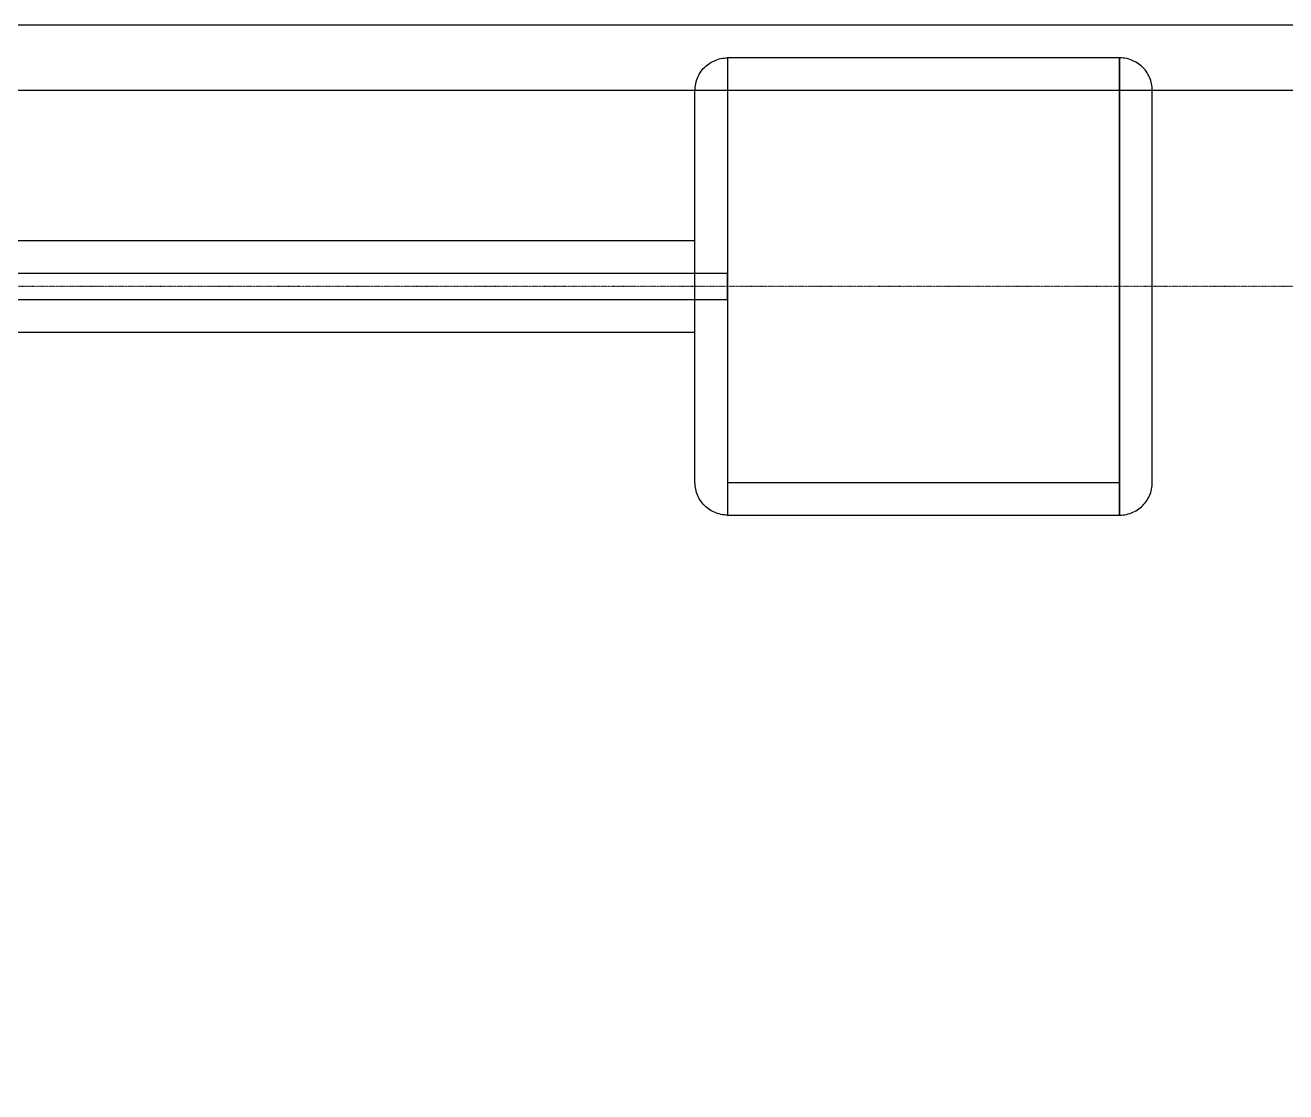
# Model space of a CAD drawing. Extents: x -3400 to 3400, y -3400 to 3400.
# Drawn here: x -325 to 1604, y 1767 to 3400 of the extents above; entities that cross this region are included whole.
import ezdxf

# ---------------------------------------------------------------- set-up
doc = ezdxf.new("R2010")
doc.units = 0
doc.linetypes.add('DOT', pattern=[0.2, 0, -0.2])
doc.layers.get('0').update_dxf_attribs({"linetype": 'CONTINUOUS'})
for name, color, linetype in [('BASEMETAL', 4, 'CONTINUOUS'), ('DICEGRID', 3, 'CONTINUOUS'), ('FRAME', 8, 'CONTINUOUS'), ('SECONDLAYER', 6, 'CONTINUOUS')]:
    doc.layers.add(name, color=color, linetype=linetype)

# ---------------------------------------------------------------- blocks, each defined once
blk = doc.blocks.new('CHIP_XSEARCH')
for points in [[(4150, 6400), (4150, 6050), (4150, 6050), (4147.4, 6050.1), (4144.8, 6050.3), (4142.2, 6050.6), (4139.6, 6051.1), (4137.1, 6051.7), (4134.5, 6052.4), (4132.1, 6053.3), (4129.7, 6054.3), (4127.3, 6055.4), (4125, 6056.7), (4122.8, 6058.1), (4120.6, 6059.5), (4118.5, 6061.1), (4116.5, 6062.8), (4114.6, 6064.6), (4112.8, 6066.5), (4111.1, 6068.5), (4109.5, 6070.6), (4108.1, 6072.8), (4106.7, 6075), (4105.4, 6077.3), (4104.3, 6079.7), (4103.3, 6082.1), (4102.4, 6084.5), (4101.7, 6087.1), (4101.1, 6089.6), (4100.6, 6092.2), (4100.3, 6094.8), (4100.1, 6097.4), (4100, 6100), (4100, 6700), (4100.1, 6702.6), (4100.3, 6705.2), (4100.6, 6707.8), (4101.1, 6710.4), (4101.7, 6712.9), (4102.4, 6715.5), (4103.3, 6717.9), (4104.3, 6720.3), (4105.4, 6722.7), (4106.7, 6725), (4108.1, 6727.2), (4109.5, 6729.4), (4111.1, 6731.5), (4112.8, 6733.5), (4114.6, 6735.4), (4116.5, 6737.2), (4118.5, 6738.9), (4120.6, 6740.5), (4122.8, 6741.9), (4125, 6743.3), (4127.3, 6744.6), (4129.7, 6745.7), (4132.1, 6746.7), (4134.5, 6747.6), (4137.1, 6748.3), (4139.6, 6748.9), (4142.2, 6749.4), (4144.8, 6749.7), (4147.4, 6749.9), (4150, 6750), (4150, 6750)], [(4150, 6050), (4750, 6050), (4750, 6750), (4150, 6750)], [(4750, 6400), (4750, 6050), (4750, 6050), (4752.6, 6050.1), (4755.2, 6050.3), (4757.8, 6050.6), (4760.4, 6051.1), (4762.9, 6051.7), (4765.5, 6052.4), (4767.9, 6053.3), (4770.3, 6054.3), (4772.7, 6055.4), (4775, 6056.7), (4777.2, 6058.1), (4779.4, 6059.5), (4781.5, 6061.1), (4783.5, 6062.8), (4785.4, 6064.6), (4787.2, 6066.5), (4788.9, 6068.5), (4790.5, 6070.6), (4791.9, 6072.8), (4793.3, 6075), (4794.6, 6077.3), (4795.7, 6079.7), (4796.7, 6082.1), (4797.6, 6084.5), (4798.3, 6087.1), (4798.9, 6089.6), (4799.4, 6092.2), (4799.7, 6094.8), (4799.9, 6097.4), (4800, 6100), (4800, 6700), (4799.9, 6702.6), (4799.7, 6705.2), (4799.4, 6707.8), (4798.9, 6710.4), (4798.3, 6712.9), (4797.6, 6715.5), (4796.7, 6717.9), (4795.7, 6720.3), (4794.6, 6722.7), (4793.3, 6725), (4791.9, 6727.2), (4790.5, 6729.4), (4788.9, 6731.5), (4787.2, 6733.5), (4785.4, 6735.4), (4783.5, 6737.2), (4781.5, 6738.9), (4779.4, 6740.5), (4777.2, 6741.9), (4775, 6743.3), (4772.7, 6744.6), (4770.3, 6745.7), (4767.9, 6746.7), (4765.5, 6747.6), (4762.9, 6748.3), (4760.4, 6748.9), (4757.8, 6749.4), (4755.2, 6749.7), (4752.6, 6749.9), (4750, 6750), (4750, 6750)], [(2700, 6330), (4100, 6330), (4100, 6470), (2700, 6470)]]:
    blk.add_lwpolyline(points, close=True)
at = {"layer": 'DICEGRID'}
blk.add_lwpolyline([(300, 100), (6500, 100), (6500, 6700), (300, 6700)], close=True, dxfattribs=at)
at = {"layer": 'FRAME'}
blk.add_lwpolyline([(0, 0), (6800, 0), (6800, 6800), (0, 6800)], close=True, dxfattribs=at)
at = {"layer": 'FRAME', "linetype": 'DOT'}
blk.add_lwpolyline([(400, 400), (6400, 400), (6400, 6400), (400, 6400)], close=True, dxfattribs=at)
at = {"layer": 'SECONDLAYER'}
for points in [[(4150, 6100), (4750, 6100), (4750, 6700), (4150, 6700)], [(2650, 6380), (4150, 6380), (4150, 6420), (2650, 6420)]]:
    blk.add_lwpolyline(points, close=True, dxfattribs=at)

msp = doc.modelspace()

# ---------------------------------------------------------------- block references
at = {"layer": 'BASEMETAL'}
msp.add_blockref('CHIP_XSEARCH', (-3400, -3400), dxfattribs=at)

doc.saveas('drawing.dxf')
